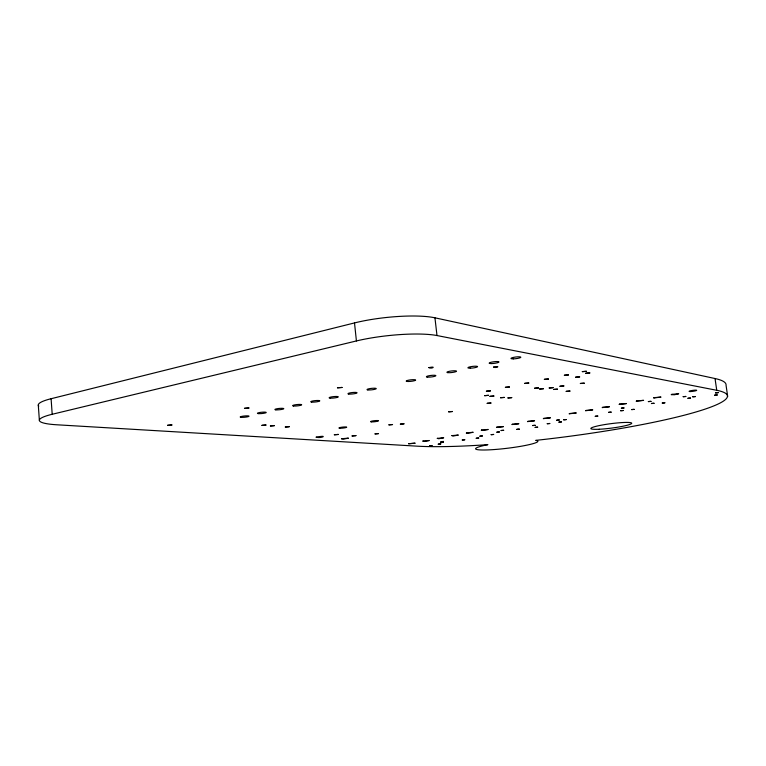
<?xml version="1.0" encoding="UTF-8"?>
<svg xmlns="http://www.w3.org/2000/svg" width="766" height="766" viewBox="0 0 766 766"><rect width="100%" height="100%" fill="white"/><g stroke="black" fill="none" stroke-linecap="round" stroke-linejoin="round"><path stroke-width="1.15" d="M38.788 406.114A50.556 8.12 -4 0 1 51.092 398.722L354.505 322.926A56.569 11.394 -6.1 0 1 434.944 317.813L715.032 378.538A170.761 21.783 -7.2 0 1 726.053 385.298L727.7 396.549M51.092 398.722L52.203 414.272L356.42 340.947A56.674 10.667 -6.1 0 1 436.993 335.546L716.746 390.296L715.032 378.538M434.944 317.813L436.993 335.546M354.505 322.926L356.42 340.947M38.3 405.08L39.372 420.333M716.746 390.296A170.971 20.376 -7.2 0 1 535.74 440.373A31.377 3.275 -6.9 0 1 520.688 446.319A31.377 3.275 -6.9 0 1 480.272 449.929A31.377 3.275 -6.9 0 1 487.885 444.653A170.971 20.376 -7.2 0 1 416.465 446.128L56.713 424.776A50.633 7.603 -4.2 0 1 52.203 414.272M167.562 425.322L171.9 424.967L167.562 425.322M244.469 408.335L248.912 407.991L244.469 408.335M261.943 425.35L265.965 425.025L261.943 425.35M270.417 425.953L274.4 425.628L270.417 425.953M285.325 427.007L289.242 426.691L285.325 427.007M337.471 387.797L342.038 387.452L337.471 387.797M316.195 437.166C321.155 438.784 329.236 434.628 316.195 437.166M334.349 434.772L338.304 434.437L334.349 434.772M341.483 438.746L343.379 439.138L348.444 438.152L341.483 438.746M352.082 435.95L355.941 435.624L352.082 435.95M428.893 367.613C431.631 369.317 437.06 365.87 428.893 367.613M375.034 433.891L378.519 433.594L375.034 433.891M388.917 424.852L392.537 424.546L388.917 424.852M400.369 424.125L403.979 423.818L400.369 424.125M493.649 367.038C495.736 368.666 501.893 365.382 493.649 367.038M448.675 411.811L452.38 411.505L448.675 411.811M408.651 443.744L414.99 443.188L408.651 443.744M486.41 391.196L490.422 390.88L486.41 391.196M484.61 395.658L488.536 395.342L484.61 395.658M489.981 396.357L493.878 396.041L489.981 396.357M422.889 441.072L424.364 441.436L429.247 440.517L422.889 441.072M505.407 387.309L509.438 386.993L505.407 387.309M487.186 403.328L490.949 403.021L487.186 403.328M500.514 397.726L504.344 397.42L500.514 397.726M437.309 438.363L438.746 438.736L443.696 437.807L437.309 438.363M524.729 383.354L528.779 383.038L524.729 383.354M429.563 445.774L432.014 445.553L429.563 445.774M507.935 397.937L511.736 397.631L507.935 397.937M440.986 441.695L443.485 441.484L440.986 441.695M438.248 444.165L440.709 443.945L438.248 444.165M440.814 442.576L443.294 442.355L440.814 442.576M451.921 435.624L453.319 436.007L458.336 435.069L451.921 435.624M544.377 379.333L548.446 379.017L544.377 379.333M534.553 388.247L538.469 387.941L534.553 388.247M539.618 389.004L543.506 388.697L539.618 389.004M466.733 432.847L466.312 433.096L468.083 433.24L473.168 432.283L466.733 432.847M564.379 375.235L568.468 374.928L564.379 375.235M549.212 387.96L553.09 387.653L549.212 387.96M462.281 440L464.742 439.78L462.281 440M481.747 430.023L481.297 430.281L483.049 430.435L488.201 429.467L481.747 430.023M582.323 371.625L586.43 371.309L582.323 371.625M553.617 389.463L557.457 389.157L553.617 389.463M559.956 386.246L563.843 385.94L559.956 386.246M575.62 377.198L579.632 376.891L575.62 377.198M585.751 373.243L589.81 372.937L585.751 373.243M476.232 438.257L478.693 438.037L476.232 438.257M479.899 436.18L482.379 435.959L479.899 436.18M496.962 427.169L496.492 427.438L503.444 426.614L496.962 427.169M566.198 391.369L569.952 391.062L566.198 391.369M580.369 383.479L584.238 383.172L580.369 383.479M491.15 434.667L493.63 434.446L491.15 434.667M496.866 432.177L499.375 431.967L496.866 432.177M501.117 430.521L503.645 430.3L501.117 430.521M512.387 424.278L511.899 424.546L518.888 423.713L512.387 424.278M528.023 421.338L527.506 421.616L534.553 420.783L528.023 421.338M516.82 429.343L519.329 429.123L516.82 429.343M543.879 418.36L543.333 418.648L550.428 417.805L543.879 418.36M532.657 425.542L535.195 425.322L532.657 425.542M535.147 427.38L537.646 427.169L535.147 427.38M547.25 423.713L549.777 423.493L547.25 423.713M556.738 420.189L559.295 419.969L556.738 420.189M569.712 413.516L569.128 413.803L576.3 412.96L569.712 413.516M558.931 422.133L561.459 421.913L558.931 422.133M563.69 419.787L566.246 419.567L563.69 419.787M586.153 410.432L585.54 410.729L592.769 409.867L586.153 410.432M602.823 407.301L602.191 407.608L609.468 406.746L602.823 407.301M619.742 404.122L619.072 404.438L626.406 403.567L619.742 404.122M595.259 416.292L597.786 416.082L595.259 416.292M608.597 412.357L611.153 412.137L608.597 412.357M636.9 400.905L636.201 401.221L643.593 400.35L636.9 400.905M621.389 408.173L623.984 407.952L621.389 408.173M620.661 410.72L623.227 410.509L620.661 410.72M654.308 397.64L653.58 397.966L661.02 397.085L654.308 397.64M648.362 401.585L651.004 401.365L648.362 401.585M631.634 409.59L634.181 409.37L631.634 409.59M671.973 394.318L671.217 394.653L674.453 394.749L678.714 393.762L671.973 394.318M651.435 403.51L654.04 403.289L651.435 403.51M662.274 403.031L664.859 402.811L662.274 403.031M683.186 396.683L685.819 396.462L683.186 396.683M687.945 398.282L690.539 398.071L687.945 398.282M692.742 396.778L695.356 396.568L692.742 396.778M715.559 392.872L718.173 392.652L715.559 392.872M714.707 395.17L717.292 394.959L714.707 395.17M447.622 372.621A4.845 0.795 -6.6 0 0 455.962 371.634A4.845 0.795 -6.6 0 0 451.576 370.955A4.845 0.795 -6.6 0 0 447.622 372.621M599.223 429.247A20.653 2.241 -7.4 0 0 631.624 423.502A20.653 2.241 -7.4 0 0 602.899 424.891A20.653 2.241 -7.4 0 0 599.223 429.247M293.589 405.999A4.548 0.68 -5.6 0 0 301.335 405.08A4.548 0.68 -5.6 0 0 296.471 404.611A4.548 0.68 -5.6 0 0 293.589 405.999M311.657 402.083A4.577 0.699 -5.7 0 0 319.47 401.154A4.577 0.699 -5.7 0 0 314.654 400.666A4.577 0.699 -5.7 0 0 311.657 402.083M406.985 381.43A4.759 0.766 -6.3 0 0 415.162 380.463A4.759 0.766 -6.3 0 0 410.643 379.84A4.759 0.766 -6.3 0 0 406.985 381.43M427.112 377.064A4.807 0.785 -6.5 0 0 435.375 376.087A4.807 0.785 -6.5 0 0 430.923 375.436A4.807 0.785 -6.5 0 0 427.112 377.064M241.242 417.336A4.452 0.642 -5.3 0 0 248.787 416.445A4.452 0.642 -5.3 0 0 243.789 416.053A4.452 0.642 -5.3 0 0 241.242 417.336M275.837 409.839A4.51 0.67 -5.5 0 0 283.516 408.939A4.51 0.67 -5.5 0 0 278.604 408.498A4.51 0.67 -5.5 0 0 275.837 409.839M348.76 394.04A4.644 0.728 -5.9 0 0 356.717 393.102A4.644 0.728 -5.9 0 0 352.015 392.565A4.644 0.728 -5.9 0 0 348.76 394.04M330.041 398.1A4.615 0.709 -5.8 0 0 337.93 397.171A4.615 0.709 -5.8 0 0 333.172 396.654A4.615 0.709 -5.8 0 0 330.041 398.1M258.391 413.621A4.481 0.661 -5.4 0 0 266.003 412.721A4.481 0.661 -5.4 0 0 261.043 412.309A4.481 0.661 -5.4 0 0 258.391 413.621M371.299 421.855A3.964 0.527 -6.2 0 0 378.098 421.061A3.964 0.527 -6.2 0 0 374.172 420.716A3.964 0.527 -6.2 0 0 371.299 421.855M339.692 428.223A3.916 0.507 -6 0 0 346.385 427.428A3.916 0.507 -6 0 0 342.383 427.131A3.916 0.507 -6 0 0 339.692 428.223M470.324 368.178A4.893 0.814 -6.8 0 0 477.563 366.617A4.893 0.814 -6.8 0 0 470.209 366.78A4.893 0.814 -6.8 0 0 470.324 368.178M491.609 363.572A4.941 0.823 -7 0 0 498.982 361.983A4.941 0.823 -7 0 0 491.638 362.127A4.941 0.823 -7 0 0 491.609 363.572M513.306 358.871A4.998 0.843 -7.1 0 0 520.832 357.253A4.998 0.843 -7.1 0 0 513.479 357.387A4.998 0.843 -7.1 0 0 513.306 358.871M690.501 391.55A3.859 0.479 -8 0 0 696.658 390.401A3.859 0.479 -8 0 0 691.507 390.583A3.859 0.479 -8 0 0 690.501 391.55M367.814 389.913A4.682 0.737 -6.1 0 0 375.847 388.965A4.682 0.737 -6.1 0 0 371.204 388.4A4.682 0.737 -6.1 0 0 367.814 389.913"/></g></svg>
